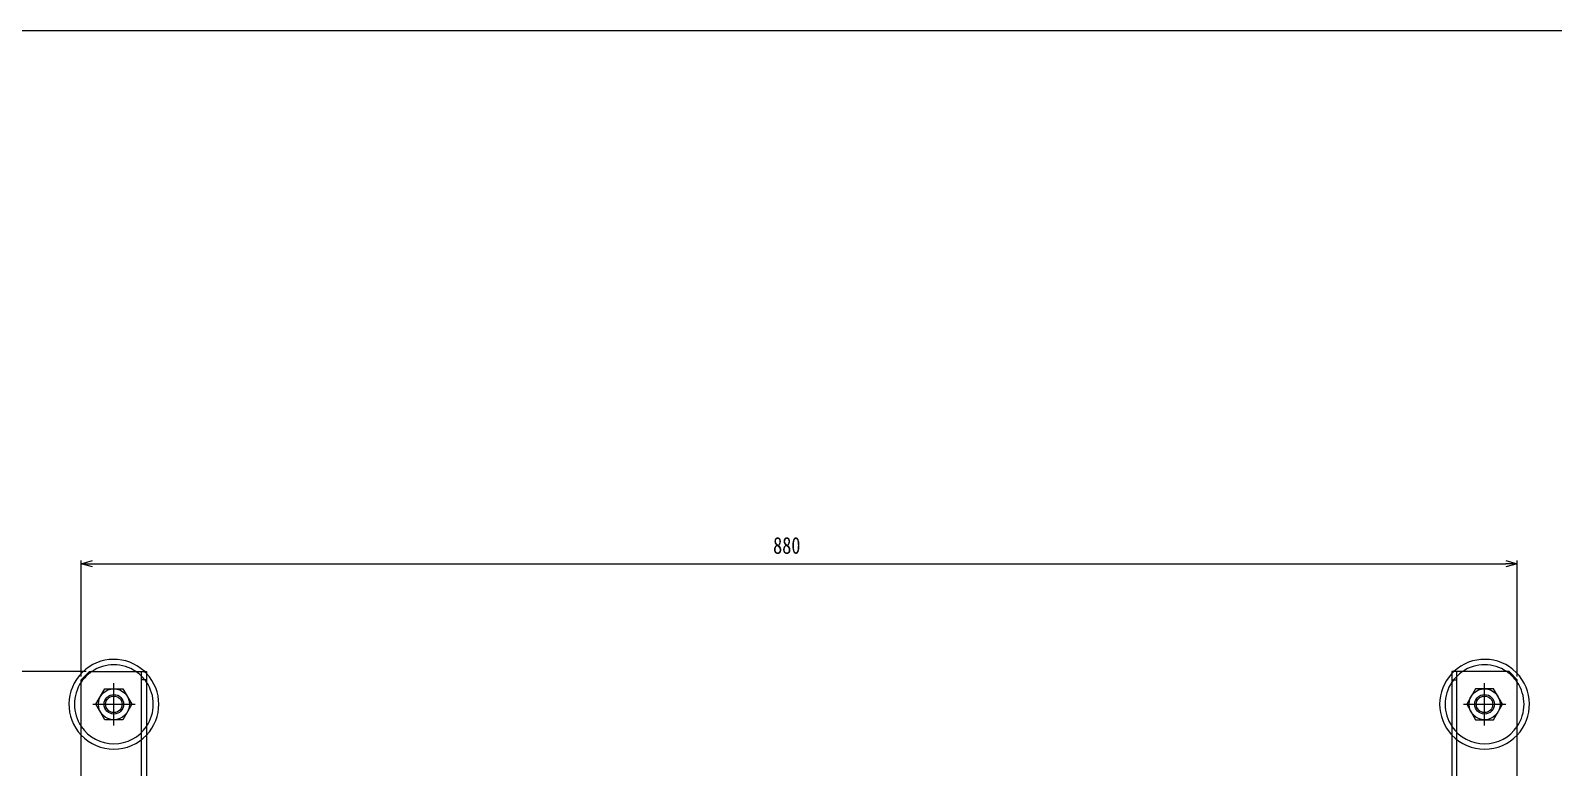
# Model space of a CAD drawing. Units: millimetres at full size. Extents: x -5218 to 5218, y -4308 to 3712.
# Drawn here: x -4284 to -3350, y -804 to -352 of the extents above; entities that cross this region are included whole.
import ezdxf
from ezdxf.enums import TextEntityAlignment as Align

# ---------------------------------------------------------------- set-up
doc = ezdxf.new("R2010")
doc.units = ezdxf.units.MM
doc.header["$LTSCALE"] = 1.2
doc.linetypes.add('CHAIN2', pattern=[12, 9, -1, 1, -1])
for name, color, linetype, lineweight in [('0-0_Defpoints', 3, 'Continuous', 9), ('0-1_01_外形線', 134, 'Continuous', 9), ('0-2_03_かくれ線', 5, 'Continuous', 9), ('0-3_04_中心線', 4, 'CHAIN2', 9), ('0-C_07_寸法線', 3, 'Continuous', 9)]:
    doc.layers.add(name, color=color, linetype=linetype, lineweight=lineweight)
doc.styles.add('ＭＳ ゴシック', font='')
doc.styles.get('ＭＳ ゴシック').set_extended_font_data('MS Gothic')

# ---------------------------------------------------------------- blocks, each defined once
blk = doc.blocks.new('U217')
at = {"layer": '0-3_04_中心線'}
for p, q in [((0, 1.2), (0, 9.5)), ((-9.5, 0), (-1.2, 0)), ((1.2, 0), (9.5, 0)), ((0, -9.5), (0, -1.2))]:
    blk.add_line(p, q, dxfattribs=at)
at = {"layer": '0-3_04_中心線', "linetype": 'Continuous'}
for p, q in [((-0.6, 0), (0.6, 0)), ((0, -0.6), (0, 0.6))]:
    blk.add_line(p, q, dxfattribs=at)
blk = doc.blocks.new('U219')
at = {"layer": '0-3_04_中心線'}
for p, q in [((0, 2.4), (0, 12.968)), ((-12.968, 0), (-2.4, 0)), ((2.4, 0), (12.968, 0)), ((0, -12.968), (0, -2.4))]:
    blk.add_line(p, q, dxfattribs=at)
at = {"layer": '0-3_04_中心線', "linetype": 'Continuous'}
for p, q in [((-1.2, 0), (1.2, 0)), ((0, -1.2), (0, 1.2))]:
    blk.add_line(p, q, dxfattribs=at)
blk = doc.blocks.new('U221')
at = {"layer": '0-3_04_中心線'}
for p, q in [((0, 2.4), (0, 12.968)), ((-12.968, 0), (-2.4, 0)), ((2.4, 0), (12.968, 0)), ((0, -12.968), (0, -2.4))]:
    blk.add_line(p, q, dxfattribs=at)
at = {"layer": '0-3_04_中心線', "linetype": 'Continuous'}
for p, q in [((-1.2, 0), (1.2, 0)), ((0, -1.2), (0, 1.2))]:
    blk.add_line(p, q, dxfattribs=at)
blk = doc.blocks.new('U263')
at = {"layer": '0-3_04_中心線'}
for p, q in [((0, 1.2), (0, 9.5)), ((-9.5, 0), (-1.2, 0)), ((1.2, 0), (9.5, 0)), ((0, -9.5), (0, -1.2))]:
    blk.add_line(p, q, dxfattribs=at)
at = {"layer": '0-3_04_中心線', "linetype": 'Continuous'}
for p, q in [((-0.6, 0), (0.6, 0)), ((0, -0.6), (0, 0.6))]:
    blk.add_line(p, q, dxfattribs=at)
blk = doc.blocks.new('_Open30')
at = {"layer": '0-C_07_寸法線'}
blk.add_line((0, 0), (-1, 0), dxfattribs=at)
blk.add_lwpolyline([(-1, 0.2679), (0, 0), (-1, -0.2679)], dxfattribs=at)

msp = doc.modelspace()

# ---------------------------------------------------------------- linework, layer by layer
at = {"layer": '0-0_Defpoints'}
msp.add_lwpolyline([(-2808.917, -352.378), (-2808.917, -3712.287), (-5168.518, -3712.287), (-5168.518, -352.378)], close=True, dxfattribs=at)
at = {"layer": '0-1_01_外形線'}
for p, q in [((-4247.583, -745.209), (-4252.583, -750.209)), ((-4247.583, -745.209), (-4212.583, -745.209)), ((-4215.583, -900.209), (-4215.583, -745.209)), ((-4212.583, -745.209), (-4212.583, -900.209)), ((-3412.584, -745.209), (-3412.584, -840.209)), ((-3377.584, -745.209), (-3412.584, -745.209)), ((-3409.584, -840.209), (-3409.584, -745.209)), ((-3377.584, -745.209), (-3372.584, -750.209)), ((-4252.583, -905.209), (-4252.583, -750.209)), ((-4212.583, -750.209), (-4215.583, -750.209)), ((-3412.584, -750.209), (-3409.584, -750.209)), ((-3372.584, -815.209), (-3372.584, -750.209))]:
    msp.add_line(p, q, dxfattribs=at)
for points in [[(-4227.098, -755.709), (-4221.613, -765.209), (-4227.098, -774.709), (-4238.068, -774.709), (-4243.553, -765.209), (-4238.068, -755.709)], [(-3398.069, -755.709), (-3403.553, -765.209), (-3398.069, -774.709), (-3387.099, -774.709), (-3381.614, -765.209), (-3387.099, -755.709)]]:
    msp.add_lwpolyline(points, close=True, dxfattribs=at)
for centre, radius in [((-4232.583, -765.209), 9.5), ((-3392.584, -765.209), 9.5), ((-4232.583, -765.209), 6), ((-4232.583, -765.209), 5.053), ((-3392.584, -765.209), 6), ((-3392.584, -765.209), 5.053)]:
    msp.add_circle(centre, radius, dxfattribs=at)
for centre, radius, start, end in [((-4232.583, -765.209), 27.518, 46.61816, 223.38184), ((-4232.583, -765.209), 24.18, 55.80392, 124.19608), ((-4232.583, -765.209), 27.518, 316.61816, 43.38184), ((-3392.584, -765.209), 27.518, 136.61816, 223.38184), ((-3392.584, -765.209), 27.518, 316.61816, 133.38184), ((-3392.584, -765.209), 24.18, 55.80392, 124.19608), ((-4232.583, -765.209), 24.18, 145.80392, 214.19608), ((-4232.583, -765.209), 24.18, 325.80392, 34.19608), ((-3392.584, -765.209), 24.18, 145.80392, 214.19608), ((-3392.584, -765.209), 24.18, 325.80392, 34.19608)]:
    msp.add_arc(centre, radius, start, end, dxfattribs=at)
at = {"layer": '0-2_03_かくれ線'}
for centre in [(-4232.583, -765.209), (-3392.584, -765.209)]:
    msp.add_circle(centre, 6, dxfattribs=at)
for centre, radius, start, end in [((-4232.583, -765.209), 24.18, 124.19608, 145.80392), ((-4232.583, -765.209), 24.18, 34.19608, 55.80392), ((-4232.583, -765.209), 27.518, 43.38184, 46.61816), ((-3392.584, -765.209), 27.518, 133.38184, 136.61816), ((-3392.584, -765.209), 24.18, 124.19608, 145.80392), ((-3392.584, -765.209), 24.18, 34.19608, 55.80392), ((-4232.583, -765.209), 24.18, 214.19608, 325.80392), ((-3392.584, -765.209), 24.18, 214.19608, 325.80392), ((-4232.583, -765.209), 27.518, 223.38184, 316.61816), ((-3392.584, -765.209), 27.518, 223.38184, 316.61816)]:
    msp.add_arc(centre, radius, start, end, dxfattribs=at)
at = {"layer": '0-C_07_寸法線'}
for p, q in [((-4252.583, -748.209), (-4252.583, -677.088)), ((-4245.583, -679.088), (-3379.584, -679.088)), ((-3372.584, -748.209), (-3372.584, -677.088)), ((-4249.583, -745.209), (-4448.505, -745.209))]:
    msp.add_line(p, q, dxfattribs=at)

# ---------------------------------------------------------------- block references
at = {"layer": '0-3_04_中心線'}
for name, p in [('U221', (-4232.583, -765.209)), ('U263', (-4232.583, -765.209)), ('U219', (-3392.584, -765.209)), ('U217', (-3392.584, -765.209))]:
    msp.add_blockref(name, p, dxfattribs=at)
at = {"layer": '0-C_07_寸法線', "xscale": 7, "yscale": 7, "rotation": 180}
msp.add_blockref('_Open30', (-4252.583, -679.088), dxfattribs=at)
at = {"layer": '0-C_07_寸法線', "xscale": 7, "yscale": 7}
msp.add_blockref('_Open30', (-3372.584, -679.088), dxfattribs=at)

# ---------------------------------------------------------------- texts
at = {"layer": '0-C_07_寸法線', "color": 134, "style": 'ＭＳ ゴシック', "width": 0.8}
msp.add_text('880', height=10.26, dxfattribs=at).set_placement((-3828.583, -676.088), align=Align.BOTTOM_LEFT)

doc.saveas('drawing.dxf')
